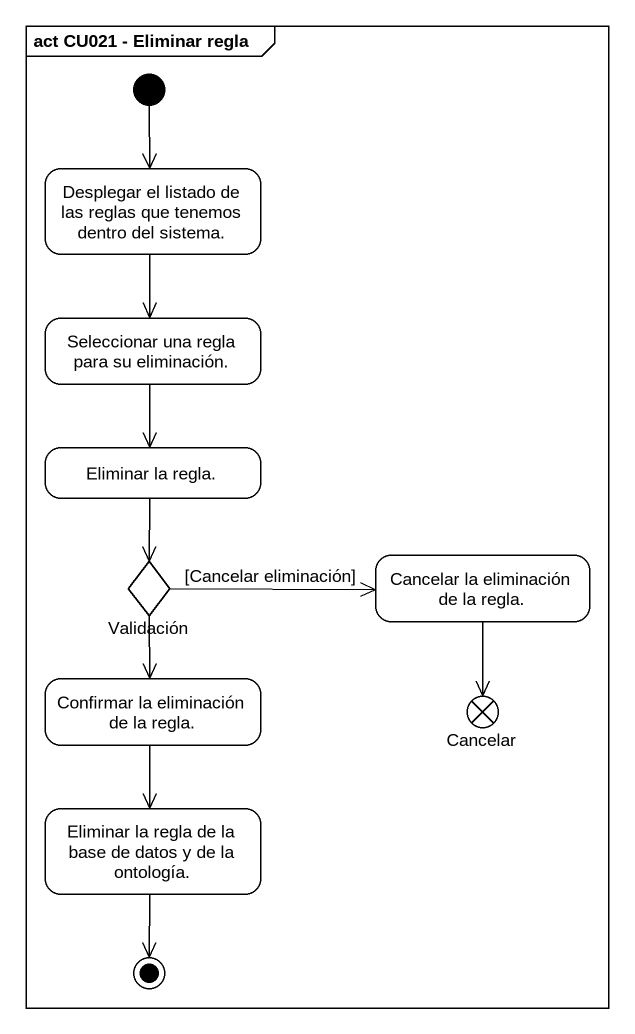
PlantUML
@startuml
mainframe act CU021 - Eliminar regla
hide empty description
state "Desplegar el listado de las reglas que tenemos dentro del sistema." as Desplegar_el_listado_de_las
state "Seleccionar una regla para su eliminación." as Seleccionar_una_regla_para
state "Eliminar la regla." as Eliminar_la_regla
state Validación <<choice>>
state "Cancelar la eliminación de la regla." as Cancelar_la_eliminación_de
state "Confirmar la eliminación de la regla." as Confirmar_la_eliminación_de
state Cancelar <<end>>
state "Eliminar la regla de la base de datos y de la ontología." as Eliminar_la_regla_de_la
[*] --> Desplegar_el_listado_de_las
Desplegar_el_listado_de_las --> Seleccionar_una_regla_para
Seleccionar_una_regla_para --> Eliminar_la_regla
Eliminar_la_regla --> Validación
Validación -right-> Cancelar_la_eliminación_de : [Cancelar eliminación]
Validación --> Confirmar_la_eliminación_de
Cancelar_la_eliminación_de --> Cancelar
Confirmar_la_eliminación_de --> Eliminar_la_regla_de_la
Eliminar_la_regla_de_la --> [*]
@enduml
